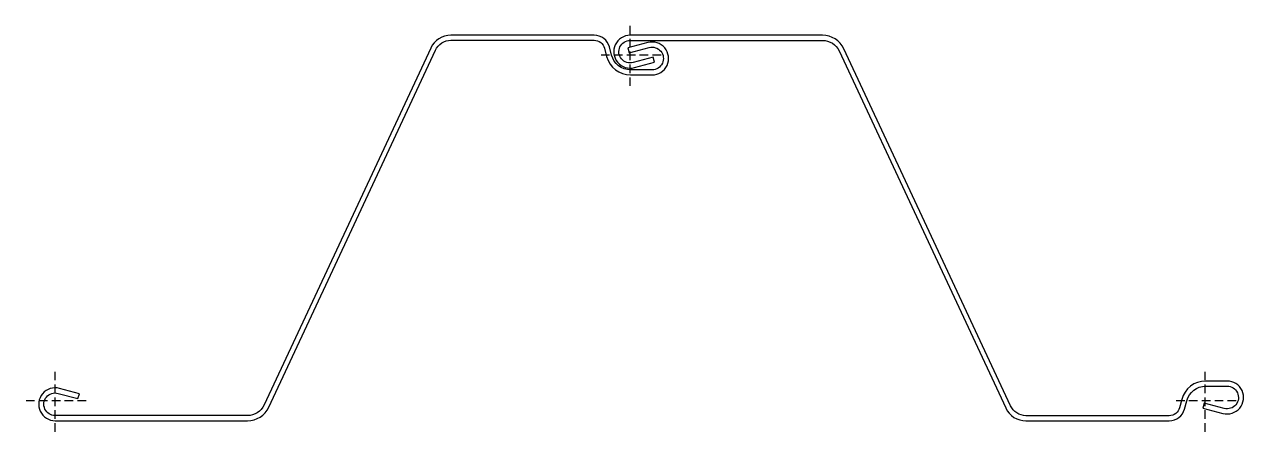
# Model space of a CAD drawing. Header units: millimetres. Extents: x -36 to 1387, y -36 to 440.
import ezdxf

# ---------------------------------------------------------------- set-up
doc = ezdxf.new("R2010")
doc.units = ezdxf.units.MM
doc.linetypes.add('DASHED', pattern=[0.75, 0.5, -0.25])
doc.layers.add('ref', color=251, linetype='Continuous', plot=False)

msp = doc.modelspace()

# ---------------------------------------------------------------- linework, layer by layer
for points in [[(628.9, 421.3, -0.340699), (641, 412), (643.5, 402.3, 0.340699), (671.5, 380.8), (696.5, 380.8, 1.140281), (691.5, 418.6), (668.3, 412.4), (669.9, 406.6), (693.1, 412.8, -1.140281), (696.5, 386.8), (671.5, 386.8, -0.340699), (649.3, 403.9), (646.8, 413.5, 0.340699), (628.9, 427.2), (461.8, 427.2, 0.291475), (438.2, 412.2), (342.1, 206.1), (243.8, -4.8, -0.291475), (224.3, -17.2), (0, -17.2, -1.140281), (3.4, 8.8), (26.6, 2.6), (28.2, 8.4), (5, 14.6, 1.140281), (0, -23.2), (224.3, -23.2, 0.291475), (249.2, -7.4), (348.7, 206.1), (443.7, 409.7, -0.291475), (461.8, 421.3)], [(1132.8, -23.3), (1299.9, -23.3, 0.340699), (1317.8, -9.5), (1320.3, 0.1, -0.340699), (1342.5, 17.2), (1367.5, 17.2, -1.140281), (1364.1, -8.8), (1340.9, -2.6), (1339.3, -8.4), (1362.5, -14.6, 1.140281), (1367.5, 23.2), (1342.5, 23.2, 0.340699), (1314.5, 1.6), (1312, -8, -0.340699), (1299.9, -17.3), (1132.8, -17.3, -0.291475), (1114.7, -5.7), (1019.7, 197.9), (920.2, 411.3, 0.291475), (895.3, 427.2), (671, 427.2, 1.140281), (676, 389.4), (699.2, 395.6), (697.6, 401.4), (674.4, 395.2, -1.140281), (671, 421.2), (895.3, 421.2, -0.291475), (914.8, 408.8), (1013.1, 197.9), (1109.2, -8.3, 0.291475)]]:
    msp.add_lwpolyline(points, format="xyb", close=True)
at = {"layer": 'ref', "linetype": 'DASHED', "ltscale": 20}
for p, q in [((671, 368), (671, 439.9)), ((707, 404), (635, 404)), ((0, -36), (0, 36)), ((1342, -36), (1342, 36)), ((36, 0), (-36, 0)), ((1378, 0), (1306, 0))]:
    msp.add_line(p, q, dxfattribs=at)

doc.saveas('drawing.dxf')
